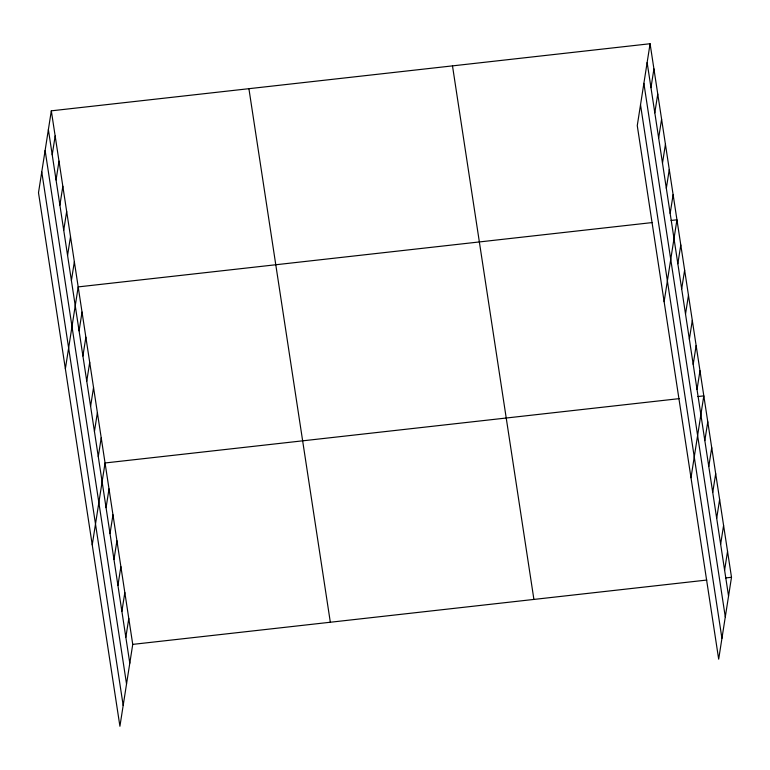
<?xml version="1.0" encoding="UTF-8"?>
<svg xmlns="http://www.w3.org/2000/svg" width="770" height="770" viewBox="0 0 770 770"><rect width="100%" height="100%" fill="white"/><g stroke="black" fill="none" stroke-linecap="round" stroke-linejoin="round"><path stroke-width="1.16" d="M51.321 110.832L38.5 192.712L119.918 726.264L132.738 644.384L51.321 110.832L650.082 43.736L731.5 577.288L718.679 659.168L637.262 125.616L650.082 43.736M52.216 154.789L55.161 135.982M56.056 179.939L59.001 161.142M59.896 205.099L62.842 186.292M63.727 230.249L66.672 211.442M67.568 255.399L70.513 236.602M71.408 280.559L74.353 261.752M65.373 368.792L78.194 286.902L652.248 222.569M79.089 330.859L82.034 312.062M82.919 356.019L85.865 337.212M86.76 381.169L89.705 362.362M90.6 406.319L93.545 387.522M94.441 431.469L97.386 412.672M98.281 456.629L101.216 437.822M92.236 544.862L105.057 462.972L679.121 398.648M106.068 507.7L109.013 488.892M110.023 533.61L112.969 514.812M113.979 559.53L116.925 540.723M117.935 585.441L120.88 566.643M121.891 611.361L124.836 592.553M125.847 637.271L128.792 618.474M650.977 87.693L653.923 68.886M654.808 112.843L657.753 94.036M658.648 137.994L661.594 119.196M662.489 163.153L665.434 144.346M666.329 188.303L669.274 169.496M670.169 213.454L673.115 194.656M664.125 301.686L676.946 219.806L671.065 220.461M677.841 263.764L680.786 244.956M681.681 288.914L684.626 270.116M685.521 314.064L688.467 295.266M689.362 339.224L692.307 320.416M693.193 364.374L696.138 345.566M697.033 389.524L699.978 370.726M690.998 477.756L703.818 395.876L697.938 396.54M704.829 440.594L707.774 421.796M708.785 466.514L711.73 447.707M712.741 492.425L715.686 473.627M716.687 518.345L719.632 499.538M720.643 544.255L723.588 525.458M724.599 570.175L727.544 551.368M132.738 644.384L706.802 580.051M725.619 577.943L731.5 577.288M647.137 62.534L728.555 596.086M643.874 83.352L725.292 616.905M640.515 104.797L721.933 638.349M452.49 65.873L533.908 599.426M248.912 88.685L330.33 622.247M48.375 129.639L129.793 663.191M45.122 150.448L126.54 684.001M41.763 171.903L123.181 705.455"/></g></svg>
